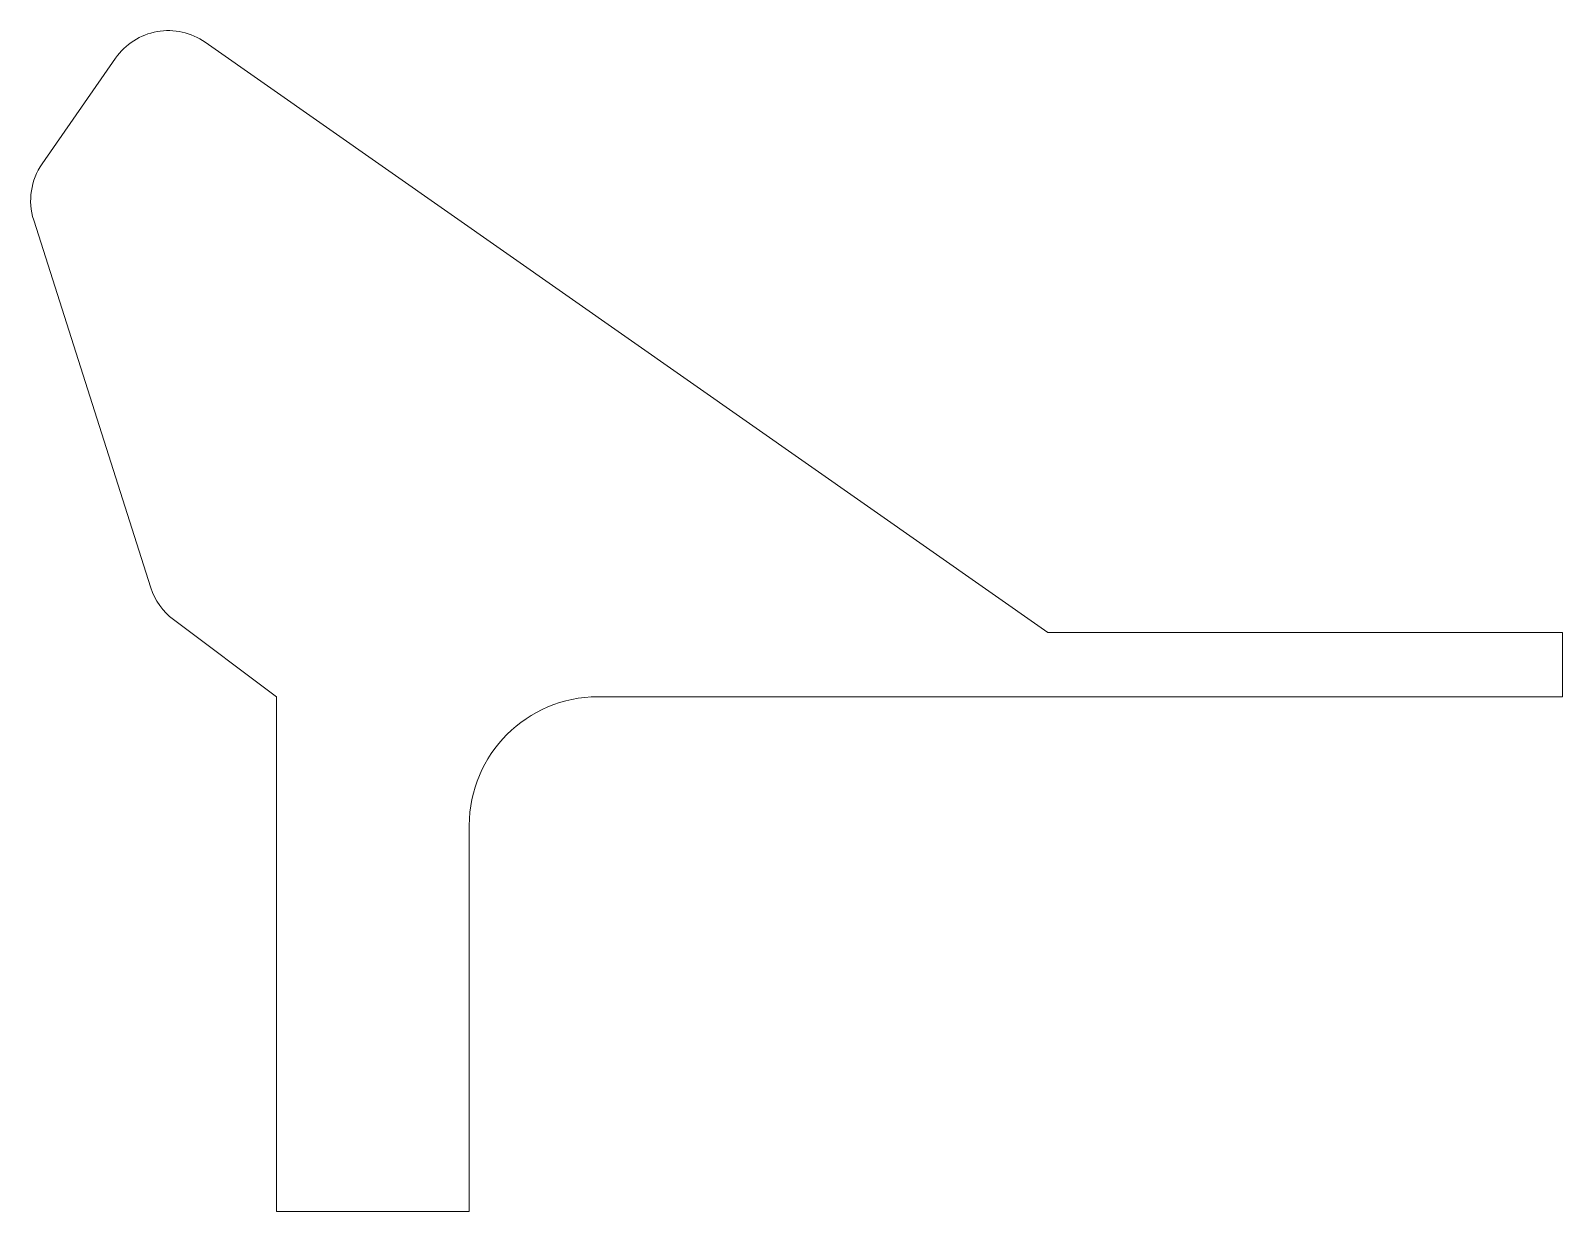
# Model space of a CAD drawing. Header units: millimetres. Extents: x -97 to 508, y 0 to 466.
import ezdxf

# ---------------------------------------------------------------- set-up
doc = ezdxf.new("R2010")
doc.units = ezdxf.units.MM

msp = doc.modelspace()

# ---------------------------------------------------------------- linework, layer by layer
at = {"color": 7, "linetype": 'Continuous', "lineweight": 15}
for p, q in [((304.8, 228.6), (-28.1, 461.7)), ((-63.52, 455.4), (-92.54, 413.71)), ((-95.89, 391.48), (-49.6, 246.28)), ((-40.64, 233.68), (0, 203.2)), ((508, 228.6), (304.8, 228.6)), ((508, 203.2), (508, 228.6)), ((0, 203.2), (0, 0)), ((127, 203.2), (508, 203.2)), ((76.2, 0), (76.2, 152.4)), ((0, 0), (76.2, 0))]:
    msp.add_line(p, q, dxfattribs=at)
for centre, radius, start, end in [((-42.67, 440.9), 25.4, 55, 145.16294), ((-71.69, 399.2), 25.4, 145.16294, 197.68296), ((-25.4, 254), 25.4, 197.68296, 233.1301), ((127, 152.4), 50.8, 90, 180)]:
    msp.add_arc(centre, radius, start, end, dxfattribs=at)

doc.saveas('drawing.dxf')
